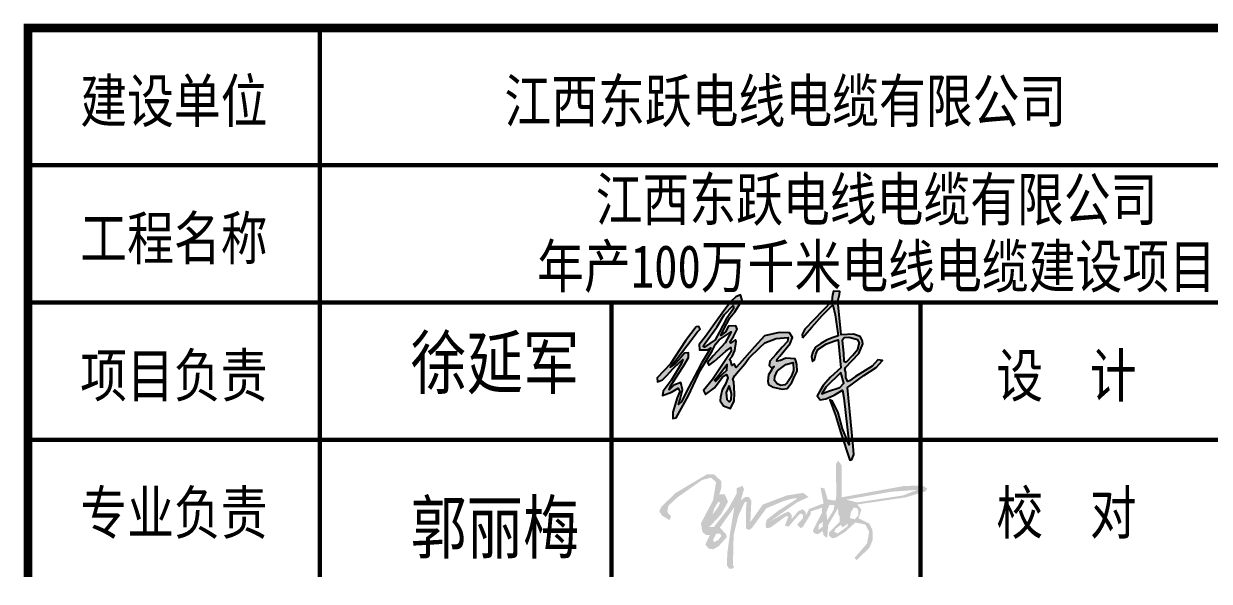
# Model space of a CAD drawing. Extents: x 7651907 to 8255021, y -2490714 to -1144618.
# Drawn here: x 8034815 to 8043448, y -1862415 to -1858352 of the extents above; entities that cross this region are included whole.
import ezdxf
from ezdxf.enums import TextEntityAlignment as Align

# ---------------------------------------------------------------- set-up
doc = ezdxf.new("R2010")
doc.units = 0
doc.header["$LTSCALE"] = 1000
doc.layers.get('0').update_dxf_attribs({"linetype": 'CONTINUOUS'})
for name, color, linetype in [('0_0_0', 3, 'CONTINUOUS'), ('图框', 4, 'CONTINUOUS'), ('图框文字', 7, 'CONTINUOUS')]:
    doc.layers.add(name, color=color, linetype=linetype)
doc.styles.add('宋体', font='', dxfattribs={"width": 0.8})
doc.styles.get('宋体').set_extended_font_data('SimSun')

# ---------------------------------------------------------------- blocks, each defined once
blk = doc.blocks.new('新块265985658514')
at = {"layer": '0_0_0'}
h = blk.add_hatch(color=256, dxfattribs=at)
h.paths.add_polyline_path([(90588.5, 35278), (90611.8, 35312.4), (90681.5, 35380.2), (90709.1, 35405.9), (90778.2, 35431.6), (90849.7, 35437.7), (90847.3, 35414.4), (90814.3, 35379.6), (90776.3, 35335), (90738.4, 35295.2), (90736, 35268.3), (90748.8, 35253.7), (90765.9, 35261.6), (90748.8, 35239.6), (90731.7, 35211.5), (90726.8, 35173.6), (90731.1, 35153.4), (90759.2, 35136.3), (90814.9, 35123.9), (90844.3, 35129.4), (90872.4, 35164.9), (90884.6, 35193.6), (90904.8, 35233.9), (90904.2, 35274.9), (90896.2, 35296.3), (90892.6, 35309.7), (90836.9, 35312.2), (90803.3, 35298.7), (90782.5, 35295.7), (90784.3, 35306.7), (90799.6, 35324.4), (90862, 35401.8), (90876.7, 35439.1), (90858.3, 35466), (90795.9, 35469), (90707.3, 35448.2), (90646.1, 35382.8), (90554.9, 35279.3), (90535.9, 35256.1), (90523.7, 35278.1), (90509.6, 35268.3), (90503.5, 35294.6), (90494.9, 35305.6), (90511.4, 35323.9), (90527.9, 35359.4), (90534.7, 35415), (90530.4, 35424.2), (90501, 35404.6), (90498.6, 35415), (90518.2, 35444.3), (90541.9, 35488.6), (90534, 35508.8), (90489.3, 35507.6), (90469.7, 35472.7), (90442.2, 35450.1), (90457.5, 35484.3), (90496, 35558.3), (90527.8, 35594.4), (90570.7, 35665.3), (90560.9, 35698.3), (90532.1, 35686.1), (90503.4, 35657.9), (90449.6, 35586.4), (90412.9, 35536.3), (90349.9, 35444), (90310.7, 35396.9), (90312.6, 35364.5), (90359.7, 35363.3), (90381.7, 35375.5), (90324.8, 35283.4), (90282.3, 35202.4), (90233.3, 35110.9), (90202.5, 35048.7), (90185.8, 35030.8), (90194.5, 35063.7), (90208.8, 35120.1), (90198.4, 35165.8), (90157.1, 35149), (90129.4, 35119.8), (90136.2, 35142.2), (90223.6, 35279), (90245.2, 35316.8), (90246.4, 35345.1), (90221.8, 35343.9), (90200.7, 35319.8), (90166.4, 35280.8), (90134.5, 35259.1), (90176.6, 35310.8), (90261.3, 35423.3), (90299.1, 35469.9), (90316.5, 35489), (90309.2, 35504.3), (90293, 35503), (90227.1, 35417.3), (90135.8, 35279.5), (90055.5, 35194.4), (90056.9, 35168.8), (90087.3, 35181.3), (90113.6, 35206.9), (90150.3, 35247.7), (90192.5, 35289.2), (90211.9, 35305.1), (90202.2, 35278.8), (90141.3, 35177.1), (90092.1, 35111.9), (90088.7, 35087), (90142.6, 35107.1), (90183.5, 35131.3), (90192.5, 35109.8), (90177.9, 35072.5), (90150.9, 34985.3), (90151.6, 34947.3), (90171, 34950.8), (90245.8, 35085.6), (90317, 35237.8), (90389.1, 35357.7), (90409.2, 35397.2), (90432.1, 35423.4), (90505.4, 35472.6), (90467.4, 35405.5), (90396.1, 35328), (90360.8, 35286.5), (90371.2, 35271.3), (90403.7, 35294.1), (90439, 35324.5), (90471.5, 35356.4), (90503.3, 35377.1), (90504, 35353.6), (90390.5, 35182.7), (90335.9, 35116.8), (90348.3, 35091.9), (90403.7, 35132.1), (90450.8, 35195.7), (90475.7, 35213), (90484, 35194.3), (90470.8, 35154.9), (90450.8, 35120.3), (90440.4, 35076), (90439, 35054.6), (90459.1, 35022.8), (90501.3, 35008.2), (90523.4, 35053.2), (90524.8, 35099.5), (90520.7, 35170.1), (90515.8, 35184.6), (90526.9, 35206.8), (90548.3, 35235.1)])
h.paths.add_polyline_path([(90478.6, 35239.6), (90454, 35217.6), (90410.7, 35173.8), (90409.3, 35172.4), (90404.1, 35177.6), (90430.4, 35208), (90480.6, 35275)], flags=16)
h.paths.add_polyline_path([(90493.3, 35147.1), (90506.3, 35098), (90504.3, 35062.9), (90493.3, 35047.8), (90478.2, 35061.2), (90474.4, 35104.7)], flags=16)
h.paths.add_polyline_path([(90342.9, 35380.2), (90335.7, 35385.6), (90342.7, 35398.7), (90347.3, 35403.8), (90418.6, 35501.9), (90462.9, 35575.8), (90517.4, 35632.1), (90520.4, 35616.1), (90473.6, 35549.9), (90434, 35472.5), (90407.4, 35424.6)], flags=16)
h.paths.add_polyline_path([(90770.1, 35202.6), (90783.1, 35233.9), (90788.1, 35238), (90835.6, 35274.7), (90881.4, 35286.1), (90883, 35237.4), (90869.1, 35200.4), (90844.7, 35162.8), (90831.1, 35150.2), (90807.1, 35147), (90783.1, 35157.4), (90767.9, 35178.3)], flags=16)
h = blk.add_hatch(color=256, dxfattribs=at)
h.paths.add_polyline_path([(91018.2, 35337.3), (91030.9, 35365.4), (91084, 35400.6), (91134, 35418.9), (91153.7, 35424.5), (91155.8, 35402), (91170.6, 35255.3), (91107.9, 35196.9), (91062.2, 35147), (91042.3, 35112.2), (91026.4, 35083.9), (91045.8, 35060), (91080.1, 35066), (91128.9, 35087.8), (91139.8, 35093.8), (91171.2, 35112.7), (91181.1, 35119.7), (91187.6, 35072.4), (91219.9, 34786.4), (91180.6, 34884.8), (91153.8, 34980.2), (91120.5, 35051.8), (91104.5, 35060.3), (91138.9, 34967.7), (91170.2, 34858.8), (91224.5, 34693.7), (91237.4, 34698.7), (91249.8, 34727.5), (91244.8, 34778.3), (91236.9, 34864.3), (91211.5, 35134), (91310.6, 35207.9), (91384.2, 35256.1), (91422.5, 35298.4), (91395.1, 35301.9), (91361.3, 35263.6), (91258.4, 35202.5), (91223.5, 35175.1), (91212.6, 35170.6), (91199.7, 35194.5), (91200.7, 35225.8), (91193.7, 35244.7), (91198.7, 35256.6), (91280.2, 35342.1), (91304.5, 35400.9), (91299.1, 35422.8), (91286.6, 35444.2), (91247.8, 35459.6), (91172.2, 35454.6), (91151.3, 35658.2), (91161.8, 35699.5), (91163.3, 35717.4), (91125.4, 35720.8), (91119, 35697.5), (91115, 35659.2), (90951.8, 35489.5), (90935, 35457.6), (90937, 35436.3), (90994.2, 35500.6), (91056.4, 35571.3), (91121.4, 35637.8), (91136.4, 35576.3), (91154.3, 35449.2), (91117.5, 35436.6), (91083.7, 35421.9), (91048.5, 35402.5), (91016.5, 35379.3), (90999.6, 35351.4), (90993.2, 35323.6), (90999.2, 35293), (91010.1, 35303.5)])
h.paths.add_polyline_path([(91178.8, 35419.7), (91190.9, 35436.4), (91218.5, 35438), (91272.5, 35425.2), (91282.9, 35406.5), (91272.8, 35368.5), (91243.3, 35330.4), (91202.1, 35288.9), (91188.9, 35294.3), (91187.4, 35343.6)], flags=16)
h.paths.add_polyline_path([(91170.3, 35226.5), (91187.6, 35162.1), (91164.3, 35135.3), (91089.9, 35110.7), (91055.3, 35095.6), (91079.1, 35136.2)], flags=16)
for points in [[(90293, 35503), (90227.1, 35417.3), (90135.8, 35279.5), (90055.5, 35194.4), (90056.9, 35168.8), (90087.3, 35181.3), (90113.6, 35206.9), (90150.3, 35247.7), (90192.5, 35289.2), (90211.9, 35305.1), (90202.2, 35278.8), (90141.3, 35177.1), (90092.1, 35111.9), (90088.7, 35087), (90142.6, 35107.1), (90183.5, 35131.3), (90192.5, 35109.8), (90177.9, 35072.5), (90150.9, 34985.3), (90151.6, 34947.3), (90171, 34950.8), (90245.8, 35085.6), (90317, 35237.8), (90389.1, 35357.7), (90409.2, 35397.2), (90432.1, 35423.4), (90505.4, 35472.6), (90467.4, 35405.5), (90396.1, 35328), (90360.8, 35286.5), (90371.2, 35271.3), (90403.7, 35294.1), (90439, 35324.5), (90471.5, 35356.4), (90503.3, 35377.1), (90504, 35353.6), (90390.5, 35182.7), (90335.9, 35116.8), (90348.3, 35091.9), (90403.7, 35132.1), (90450.8, 35195.7), (90475.7, 35213), (90484, 35194.3), (90470.8, 35154.9), (90450.8, 35120.3), (90440.4, 35076), (90439, 35054.6), (90459.1, 35022.8), (90501.3, 35008.2), (90523.4, 35053.2), (90524.8, 35099.5), (90520.7, 35170.1), (90515.8, 35184.6), (90526.9, 35206.8), (90548.3, 35235.1), (90588.5, 35278), (90611.8, 35312.4), (90681.5, 35380.2), (90709.1, 35405.9), (90778.2, 35431.6), (90849.7, 35437.7), (90847.3, 35414.4), (90814.3, 35379.6), (90776.3, 35335), (90738.4, 35295.2), (90736, 35268.3), (90748.8, 35253.7), (90765.9, 35261.6), (90748.8, 35239.6), (90731.7, 35211.5), (90726.8, 35173.6), (90731.1, 35153.4), (90759.2, 35136.3), (90814.9, 35123.9), (90844.3, 35129.4), (90872.4, 35164.9), (90884.6, 35193.6), (90904.8, 35233.9), (90904.2, 35274.9), (90896.2, 35296.3), (90892.6, 35309.7), (90836.9, 35312.2), (90803.3, 35298.7), (90782.5, 35295.7), (90784.3, 35306.7), (90799.6, 35324.4), (90862, 35401.8), (90876.7, 35439.1), (90858.3, 35466), (90795.9, 35469), (90707.3, 35448.2), (90646.1, 35382.8), (90554.9, 35279.3), (90535.9, 35256.1), (90523.7, 35278.1), (90509.6, 35268.3), (90503.5, 35294.6), (90494.9, 35305.6), (90511.4, 35323.9), (90527.9, 35359.4), (90534.7, 35415), (90530.4, 35424.2), (90501, 35404.6), (90498.6, 35415), (90518.2, 35444.3), (90541.9, 35488.6), (90534, 35508.8), (90489.3, 35507.6), (90469.7, 35472.7), (90442.2, 35450.1), (90457.5, 35484.3), (90496, 35558.3), (90527.8, 35594.4), (90570.7, 35665.3), (90560.9, 35698.3), (90532.1, 35686.1), (90503.4, 35657.9), (90449.6, 35586.4), (90412.9, 35536.3), (90349.9, 35444), (90310.7, 35396.9), (90312.6, 35364.5), (90359.7, 35363.3), (90381.7, 35375.5), (90324.8, 35283.4), (90282.3, 35202.4), (90233.3, 35110.9), (90202.5, 35048.7), (90185.8, 35030.8), (90194.5, 35063.7), (90208.8, 35120.1), (90198.4, 35165.8), (90157.1, 35149), (90129.4, 35119.8), (90136.2, 35142.2), (90223.6, 35279), (90245.2, 35316.8), (90246.4, 35345.1), (90221.8, 35343.9), (90200.7, 35319.8), (90166.4, 35280.8), (90134.5, 35259.1), (90176.6, 35310.8), (90261.3, 35423.3), (90299.1, 35469.9), (90316.5, 35489), (90309.2, 35504.3), (90293, 35503)], [(90937, 35436.3), (90994.2, 35500.6), (91056.4, 35571.3), (91121.4, 35637.8), (91136.4, 35576.3), (91154.3, 35449.2), (91117.5, 35436.6), (91083.7, 35421.9), (91048.5, 35402.5), (91016.5, 35379.3), (90999.6, 35351.4), (90993.2, 35323.6), (90999.2, 35293), (91010.1, 35303.5), (91018.2, 35337.3), (91030.9, 35365.4), (91084, 35400.6), (91134, 35418.9), (91153.7, 35424.5), (91155.8, 35402), (91170.6, 35255.3), (91107.9, 35196.9), (91062.2, 35147), (91042.3, 35112.2), (91026.4, 35083.9), (91045.8, 35060), (91080.1, 35066), (91128.9, 35087.8), (91139.8, 35093.8), (91171.2, 35112.7), (91181.1, 35119.7), (91187.6, 35072.4), (91219.9, 34786.4), (91180.6, 34884.8), (91153.8, 34980.2), (91120.5, 35051.8), (91104.5, 35060.3), (91138.9, 34967.7), (91170.2, 34858.8), (91224.5, 34693.7), (91237.4, 34698.7), (91249.8, 34727.5), (91244.8, 34778.3), (91236.9, 34864.3), (91211.5, 35134), (91310.6, 35207.9), (91384.2, 35256.1), (91422.5, 35298.4), (91395.1, 35301.9), (91361.3, 35263.6), (91258.4, 35202.5), (91223.5, 35175.1), (91212.6, 35170.6), (91199.7, 35194.5), (91200.7, 35225.8), (91193.7, 35244.7), (91198.7, 35256.6), (91280.2, 35342.1), (91304.5, 35400.9), (91299.1, 35422.8), (91286.6, 35444.2), (91247.8, 35459.6), (91172.2, 35454.6), (91151.3, 35658.2), (91161.8, 35699.5), (91163.3, 35717.4), (91125.4, 35720.8), (91119, 35697.5), (91115, 35659.2), (90951.8, 35489.5), (90935, 35457.6), (90937, 35436.3)], [(90347.3, 35403.8), (90418.6, 35501.9), (90462.9, 35575.8), (90517.4, 35632.1), (90520.4, 35616.1), (90473.6, 35549.9), (90434, 35472.5), (90407.4, 35424.6), (90342.9, 35380.2), (90335.7, 35385.6), (90342.7, 35398.7), (90347.3, 35403.8)], [(91202.1, 35288.9), (91243.3, 35330.4), (91272.8, 35368.5), (91282.9, 35406.5), (91272.5, 35425.2), (91218.5, 35438), (91190.9, 35436.4), (91178.8, 35419.7), (91187.4, 35343.6), (91188.9, 35294.3), (91202.1, 35288.9)], [(90410.7, 35173.8), (90454, 35217.6), (90478.6, 35239.6), (90480.6, 35275), (90430.4, 35208), (90404.1, 35177.6), (90409.3, 35172.4), (90410.7, 35173.8)], [(90788.1, 35238), (90835.6, 35274.7), (90881.4, 35286.1), (90883, 35237.4), (90869.1, 35200.4), (90844.7, 35162.8), (90831.1, 35150.2), (90807.1, 35147), (90783.1, 35157.4), (90767.9, 35178.3), (90770.1, 35202.6), (90783.1, 35233.9), (90788.1, 35238)], [(91170.3, 35226.5), (91079.1, 35136.2), (91055.3, 35095.6), (91089.9, 35110.7), (91164.3, 35135.3), (91187.6, 35162.1), (91170.3, 35226.5)], [(90493.3, 35147.1), (90474.4, 35104.7), (90478.2, 35061.2), (90493.3, 35047.8), (90504.3, 35062.9), (90506.3, 35098), (90493.3, 35147.1)]]:
    blk.add_lwpolyline(points, dxfattribs=at)

msp = doc.modelspace()

# ---------------------------------------------------------------- hatches: boundary and pattern name
h = msp.add_hatch(color=256)
h.paths.add_polyline_path([(8040885.2, -1861855), (8041236, -1861804), (8041383.2, -1861759), (8041394.8, -1861737.7), (8041358.2, -1861717.7), (8041226.3, -1861720.4), (8040770.8, -1861803), (8040770.8, -1861570.5), (8040746.7, -1861536), (8040729.3, -1861560.3), (8040732.5, -1861789.6), (8040726.6, -1861827.4), (8040669.2, -1861818.4), (8040646.4, -1861739.8), (8040616.8, -1861731.5), (8040639.5, -1861847.4), (8040535, -1861887.4), (8040510, -1861935.8), (8040507.8, -1861909.4), (8040488.4, -1861889.6), (8040456, -1861903.4), (8040408.1, -1861959.5), (8040405.5, -1861925.8), (8040383.5, -1861906.4), (8040345.5, -1861924.1), (8040250.1, -1861978.1), (8040446.5, -1861840.3), (8040530.4, -1861800.8), (8040490.8, -1861770.7), (8040372, -1861789.7), (8040197, -1861855.6), (8040105.9, -1861984.3), (8040113.8, -1861827.9), (8040095, -1861800.2), (8040069.3, -1861800.2), (8040036.6, -1861825), (8040059.9, -1861744), (8040049.5, -1861719.1), (8040006.9, -1861736.9), (8040006.9, -1861775.5), (8039945.5, -1861885.3), (8039840.6, -1862019.9), (8039806.9, -1862019.9), (8039892, -1861928.9), (8039943.5, -1861834.9), (8039919.8, -1861780.4), (8039880.2, -1861780.4), (8039894, -1861737.9), (8039896, -1861686.4), (8039841.5, -1861635), (8039791.1, -1861635), (8039563.3, -1861770.5), (8039460.3, -1861869.5), (8039442.5, -1861905.1), (8039464.3, -1861936.8), (8039518.8, -1861969.4), (8039528.7, -1861940.7), (8039501.1, -1861911.5), (8039509.3, -1861864.6), (8039576.4, -1861802.6), (8039755.8, -1861676.8), (8039819.5, -1861660.2), (8039856.9, -1861692.8), (8039834.8, -1861824.9), (8039746.7, -1861991.6), (8039752.8, -1862033.3), (8039759.6, -1862058.8), (8039786.1, -1862078.1), (8039811.3, -1862078.1), (8039778.3, -1862146.8), (8039803.2, -1862177.4), (8039837.2, -1862181.5), (8039874.9, -1862160.1), (8039934.5, -1862093.4), (8039930, -1862073), (8039884.2, -1862023.5), (8039990, -1861873.9), (8039961.4, -1862045.1), (8039937.9, -1862210.9), (8039936.5, -1862301.7), (8039954.5, -1862324.8), (8039982.1, -1862320.4), (8039987.5, -1862308.2), (8039979.4, -1862300.7), (8039984.5, -1862078.7), (8040017.9, -1861940.9), (8040066.3, -1861836.2), (8040080.2, -1861836.2), (8040073.7, -1861893.6), (8040073.7, -1862031), (8040098.2, -1862041.2), (8040117.6, -1862026.6), (8040223.1, -1861883), (8040346.7, -1861830.6), (8040424.3, -1861809.6), (8040448.5, -1861809.6), (8040437.9, -1861819.1), (8040308.6, -1861901.5), (8040225.9, -1861965.4), (8040217.3, -1862001.8), (8040222.2, -1862029), (8040252.1, -1862023.5), (8040367.2, -1861939.9), (8040383.2, -1861944.3), (8040357.4, -1862009.9), (8040385.3, -1862017.1), (8040426.4, -1861967.4), (8040470, -1861920.5), (8040488.7, -1861928.7), (8040488.7, -1861955.5), (8040447.2, -1862002.1), (8040471, -1862027.3), (8040487.3, -1862020.1), (8040546.6, -1861924.2), (8040546.6, -1861905.8), (8040628.9, -1861879), (8040628.9, -1861913.2), (8040561.2, -1862045.4), (8040570.4, -1862063.8), (8040597.3, -1862072.3), (8040632.7, -1862048.8), (8040639.1, -1862077), (8040657.9, -1862096.4), (8040667.4, -1862087.2), (8040672.5, -1862006.2), (8040744.7, -1861882.1), (8040748.1, -1861929.7), (8040756.6, -1861941.6), (8040756.6, -1861981.5), (8040679.7, -1862059), (8040679.7, -1862082.5), (8040703.5, -1862101.5), (8040727.7, -1862096.8), (8040794.6, -1862056.1), (8040871.3, -1861986.4), (8040943.8, -1862001.6), (8040971.4, -1862053.4), (8040956.2, -1862138.9), (8040865.1, -1862244.6), (8040880.3, -1862260.4), (8040972.1, -1862172.1), (8040997, -1862114.8), (8040995.6, -1862040.9), (8040972.9, -1861994.4), (8040894.1, -1861956.5), (8040914.9, -1861893)])
h.paths.add_polyline_path([(8040860.1, -1861876.9), (8040883.6, -1861883.1), (8040891.7, -1861898.9), (8040891.7, -1861935.3), (8040866.8, -1861963), (8040831.4, -1861954.4), (8040839.1, -1861909)], flags=16)
h.paths.add_polyline_path([(8040805.1, -1861819.9), (8041133.2, -1861762.3), (8041320.3, -1861748.9), (8041217.9, -1861789.6), (8040883.6, -1861840.3)], flags=16)
h.paths.add_polyline_path([(8040711.2, -1861897.4), (8040666.8, -1861969.9), (8040659.6, -1861911.8), (8040682.4, -1861859.1), (8040718.8, -1861859.5)], flags=16)
h.paths.add_polyline_path([(8040818, -1861993.7), (8040812.2, -1862015.7), (8040742.3, -1862065.8), (8040717, -1862054), (8040727, -1862032.5), (8040764.7, -1862004.2), (8040778.5, -1862022.5), (8040800.2, -1862006.6)], flags=16)
h.paths.add_polyline_path([(8040634.5, -1861981.8), (8040633.3, -1862017.8), (8040601.8, -1862039.4), (8040605.6, -1862002.6)], flags=16)
h.paths.add_polyline_path([(8039887.3, -1861843.3), (8039871.2, -1861874.5), (8039830.7, -1861929.4), (8039844.5, -1861882.1), (8039873.3, -1861834.7)], flags=16)
h.paths.add_polyline_path([(8039895.2, -1862084.8), (8039874.6, -1862112.6), (8039843.5, -1862129.8), (8039834.5, -1862113.6), (8039857.4, -1862067.6), (8039887.4, -1862068.6)], flags=16)

# ---------------------------------------------------------------- linework, layer by layer
at = {"layer": '图框', "ltscale": 0.1}
msp.add_line((8036971, -1861383.7), (8039096, -1861383.7), dxfattribs=at)
at = {"layer": '图框', "ltscale": 0.1, "flags": 128}
for points, const_width in [([(8034846, -1862383.7), (8034846, -1858383.7), (8070596, -1858383.7)], 62.5), ([(8036971, -1858383.7), (8036971, -1862383.7)], 31.2), ([(8034846, -1859383.7), (8054221, -1859383.7)], 31.2), ([(8034846, -1860383.7), (8054221, -1860383.7)], 31.2), ([(8039096, -1860383.7), (8039096, -1862383.7)], 31.2), ([(8041346, -1860383.7), (8041346, -1862383.7)], 31.2), ([(8034846, -1861383.7), (8054221, -1861383.7)], 31.2)]:
    msp.add_lwpolyline(points, dxfattribs=dict(at, const_width=const_width))

# ---------------------------------------------------------------- block references
at = {"layer": '0_0_0', "xscale": 1.2, "yscale": 1.2, "zscale": 1.2}
msp.add_blockref('新块265985658514', (7931360.9, -1903164.9), dxfattribs=at)

# ---------------------------------------------------------------- texts
at = {"layer": '图框文字', "ltscale": 0.1, "style": '宋体', "width": 0.8}
for s, height, p in [('建设单位', 312.5, (8035908.5, -1859071.3)), ('江西东跃电线电缆有限公司', 312.5, (8040360.8, -1859071.3)), ('江西东跃电线电缆有限公司', 312.5, (8041025.4, -1859788.7)), ('工程名称', 312.5, (8035908.5, -1860071.3)), ('年产100万千米电线电缆建设项目', 312.5, (8041025.4, -1860276.7)), ('徐延军', 375, (8038246, -1861008.9)), ('项目负责', 312.5, (8035908.5, -1861071.3)), ('设  计', 312.5, (8042408.5, -1861071.3)), ('专业负责', 312.5, (8035908.5, -1862071.3)), ('校  对', 312.5, (8042408.5, -1862071.3)), ('郭丽梅', 375, (8038246, -1862208.9))]:
    msp.add_text(s, height=height, dxfattribs=at).set_placement(p, align=Align.CENTER)

doc.saveas('drawing.dxf')
